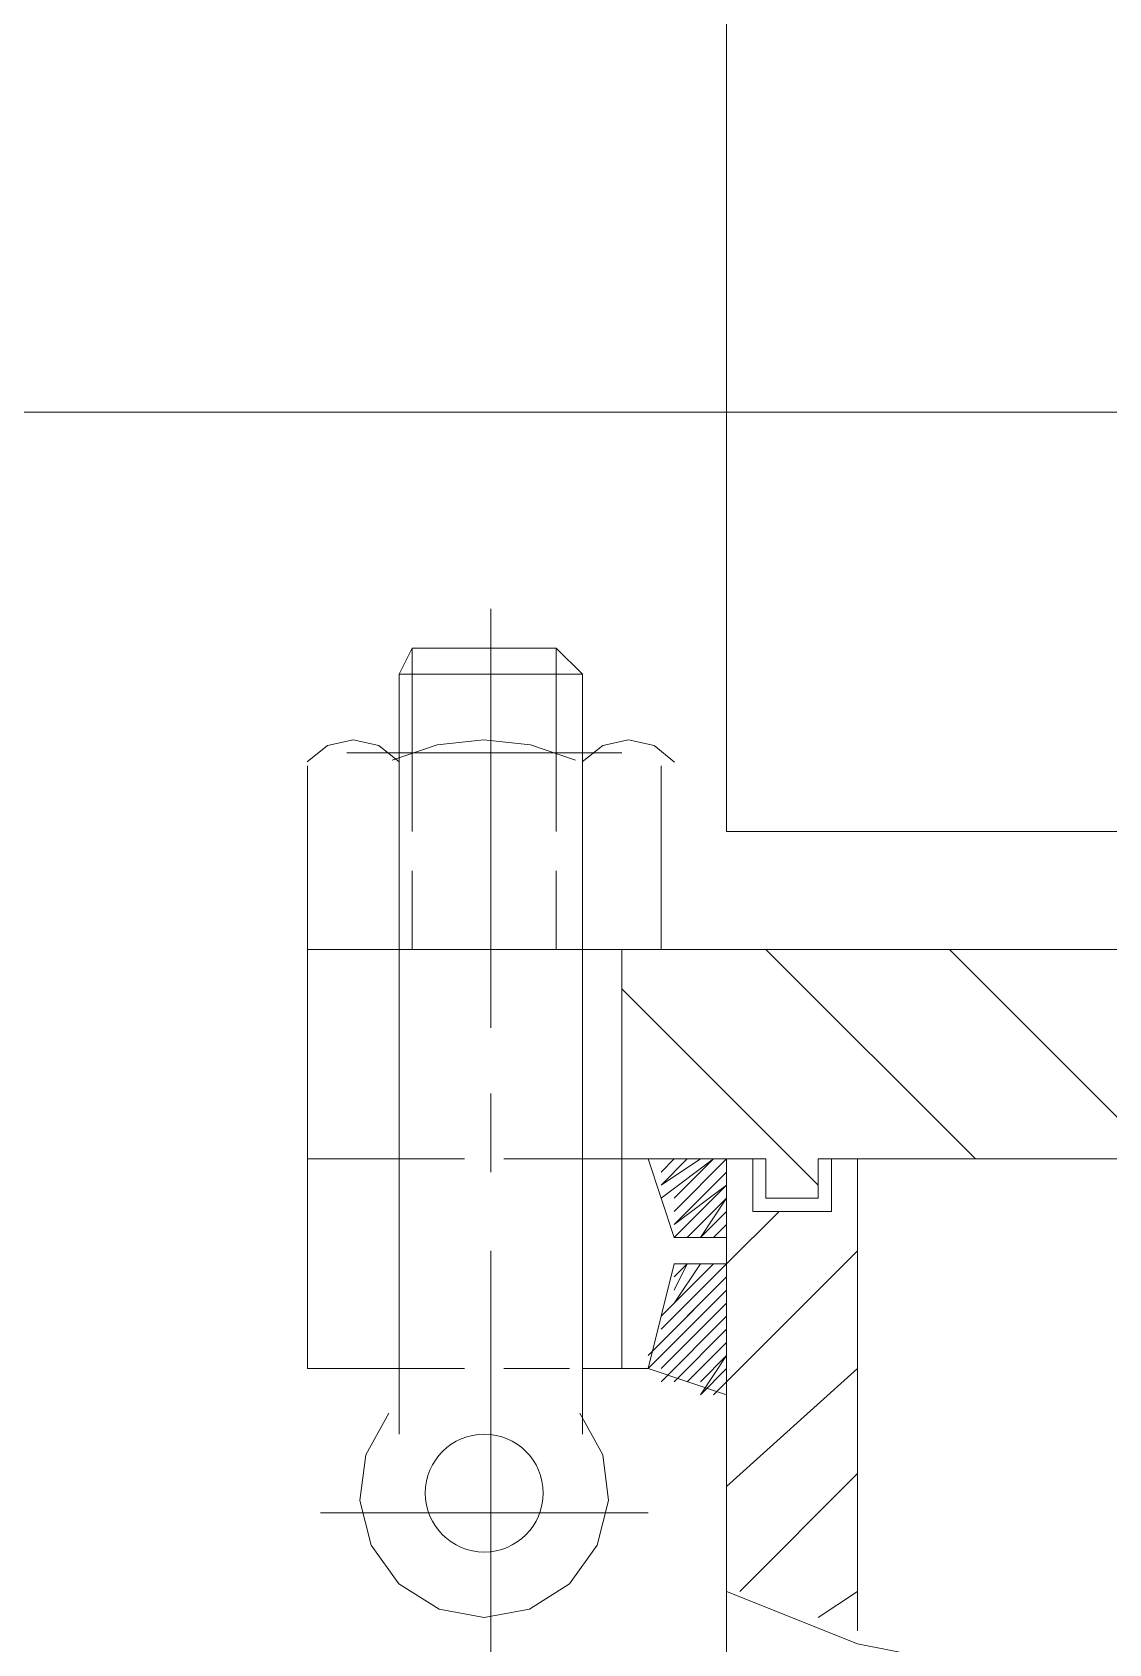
# Model space of a CAD drawing. Header units: millimetres. Extents: x 29 to 95071, y 20 to 67221.
# Drawn here: x 12743 to 13150, y 43201 to 43811 of the extents above; entities that cross this region are included whole.
import ezdxf

# ---------------------------------------------------------------- set-up
doc = ezdxf.new("R2010")
doc.units = ezdxf.units.MM

msp = doc.modelspace()

# ---------------------------------------------------------------- linework, layer by layer
at = {"color": 7, "lineweight": 0}
for points in [[(13005.33, 43508.46), (13005.33, 46903.69)], [(11726.54, 42908.72), (11726.54, 43667.07), (14745.07, 43667.07), (14745.07, 42908.72)], [(12916.11, 43434.11), (12916.11, 43592.72)], [(12881.41, 43280.46), (12881.41, 43533.24), (12881.41, 43567.94), (12886.37, 43577.85), (12886.37, 43538.2), (12886.37, 43508.46)], [(12886.37, 43577.85), (12940.89, 43577.85)], [(12950.8, 43280.46), (12950.8, 43533.24), (12950.8, 43567.94), (12940.89, 43577.85), (12940.89, 43538.2), (12940.89, 43508.46)], [(12881.41, 43567.94), (12950.8, 43567.94)], [(12881.51, 43534.74), (12873.75, 43540.94), (12864.06, 43543.16), (12854.38, 43540.94), (12846.61, 43534.74)], [(12948.21, 43535.49), (12931.19, 43541.25), (12913.52, 43543.16), (12895.86, 43541.2), (12878.85, 43535.39)], [(12985.64, 43534.7), (12977.89, 43540.92), (12968.21, 43543.16), (12958.52, 43540.97), (12950.74, 43534.79)], [(12861.59, 43538.2), (12965.67, 43538.2)], [(12846.72, 43533.24), (12846.72, 43463.85)], [(12980.54, 43533.24), (12980.54, 43463.85)], [(13005.33, 43508.46), (13803.33, 43508.46)], [(12886.37, 43493.59), (12886.37, 43463.85)], [(12940.89, 43493.59), (12940.89, 43463.85)], [(13932.2, 43305.24), (13966.9, 43305.24), (13966.9, 43463.85), (12846.72, 43463.85), (12846.72, 43305.24), (12881.41, 43305.24)], [(12965.67, 43305.24), (12965.67, 43463.85)], [(13020.2, 43463.85), (13099.5, 43384.55)], [(13089.59, 43463.85), (13168.89, 43384.55)], [(12965.67, 43448.98), (13040.02, 43374.63)], [(12916.11, 43379.59), (12916.11, 43409.33)], [(12881.41, 43384.55), (12846.72, 43384.55)], [(12906.2, 43384.55), (12881.41, 43384.55)], [(13887.59, 43384.55), (13862.81, 43384.55), (13793.42, 43384.55), (13793.42, 43369.68), (13773.59, 43369.68), (13773.59, 43384.55), (13040.02, 43384.55), (13040.02, 43369.68), (13020.2, 43369.68), (13020.2, 43384.55), (12950.8, 43384.55), (12921.06, 43384.55)], [(12980.54, 43384.55), (12975.59, 43384.55)], [(12975.59, 43384.55), (12985.5, 43354.81), (13005.33, 43354.81)], [(13000.37, 43384.55), (12980.54, 43369.68)], [(12995.41, 43384.55), (12980.54, 43374.63)], [(12990.46, 43384.55), (12980.54, 43374.63)], [(12990.46, 43384.55), (12980.54, 43374.63)], [(12985.5, 43384.55), (12980.54, 43379.59)], [(12985.5, 43384.55), (12980.54, 43379.59)], [(13005.33, 43384.55), (12985.5, 43364.72)], [(13005.33, 43384.55), (12985.5, 43364.72)], [(13000.37, 43384.55), (12985.5, 43369.68)], [(13005.33, 43384.55), (13005.33, 42878.98)], [(13015.24, 43384.55), (13015.24, 43364.72), (13044.98, 43364.72), (13044.98, 43384.55)], [(13044.98, 43379.59), (13044.98, 43384.55)], [(13054.89, 43384.55), (13054.89, 43206.11)], [(13005.33, 43379.59), (12985.5, 43359.77)], [(13005.33, 43379.59), (12985.5, 43359.77)], [(13005.33, 43374.63), (12985.5, 43354.81)], [(13005.33, 43374.63), (12985.5, 43359.77)], [(13005.33, 43369.68), (12990.46, 43354.81)], [(13005.33, 43369.68), (12995.41, 43354.81)], [(13005.33, 43364.72), (12995.41, 43354.81)], [(13005.33, 43359.77), (13000.37, 43354.81)], [(13005.33, 43359.77), (13000.37, 43354.81)], [(13005.33, 43344.9), (13025.15, 43364.72)], [(12916.11, 43196.2), (12916.11, 43349.85)], [(13005.33, 43300.29), (13054.89, 43349.85)], [(13005.33, 43344.9), (12985.5, 43344.9), (12975.59, 43305.24), (12950.8, 43305.24)], [(13005.33, 43344.9), (12980.54, 43320.11)], [(13000.37, 43344.9), (12980.54, 43325.07)], [(13000.37, 43344.9), (12980.54, 43325.07)], [(12995.41, 43344.9), (12985.5, 43330.03)], [(12990.46, 43344.9), (12985.5, 43334.98)], [(12990.46, 43344.9), (12985.5, 43339.94)], [(13005.33, 43339.94), (12975.59, 43310.2)], [(13005.33, 43334.98), (12975.59, 43305.24)], [(13005.33, 43334.98), (12975.59, 43305.24)], [(13005.33, 43339.94), (12980.54, 43315.16)], [(13005.33, 43330.03), (12980.54, 43305.24)], [(13005.33, 43330.03), (12980.54, 43305.24)], [(13005.33, 43325.07), (12980.54, 43300.29)], [(13005.33, 43320.11), (12985.5, 43300.29)], [(13005.33, 43320.11), (12985.5, 43300.29)], [(13005.33, 43315.16), (12990.46, 43300.29)], [(13005.33, 43315.16), (12990.46, 43300.29)], [(13005.33, 43310.2), (12995.41, 43295.33)], [(13005.33, 43310.2), (12995.41, 43300.29)], [(12906.2, 43305.24), (12881.41, 43305.24)], [(12945.85, 43305.24), (12921.06, 43305.24)], [(12975.59, 43305.24), (13005.33, 43295.33)], [(13005.33, 43305.24), (12995.41, 43295.33)], [(13005.33, 43260.63), (13054.89, 43305.24)], [(13005.33, 43300.29), (13000.37, 43295.33)], [(13005.33, 43300.29), (13000.37, 43295.33)], [(12877.51, 43288.36), (12868.81, 43272.63), (12866.63, 43255.37), (12870.84, 43238.49), (12881.33, 43223.89), (12896.53, 43214.27), (12913.63, 43211.07), (12930.73, 43214.27), (12945.92, 43223.89), (12956.42, 43238.49), (12960.63, 43255.37), (12958.45, 43272.63), (12949.75, 43288.36)], [(13010.28, 43220.98), (13054.89, 43265.59)], [(12851.67, 43250.72), (12975.59, 43250.72)], [(13005.33, 43220.98), (13054.89, 43201.16), (13079.67, 43196.2)], [(13040.02, 43211.07), (13054.89, 43220.98)]]:
    msp.add_lwpolyline(points, dxfattribs=at)
msp.add_circle((12913.63, 43258.16), 22.3, dxfattribs=at)

doc.saveas('drawing.dxf')
